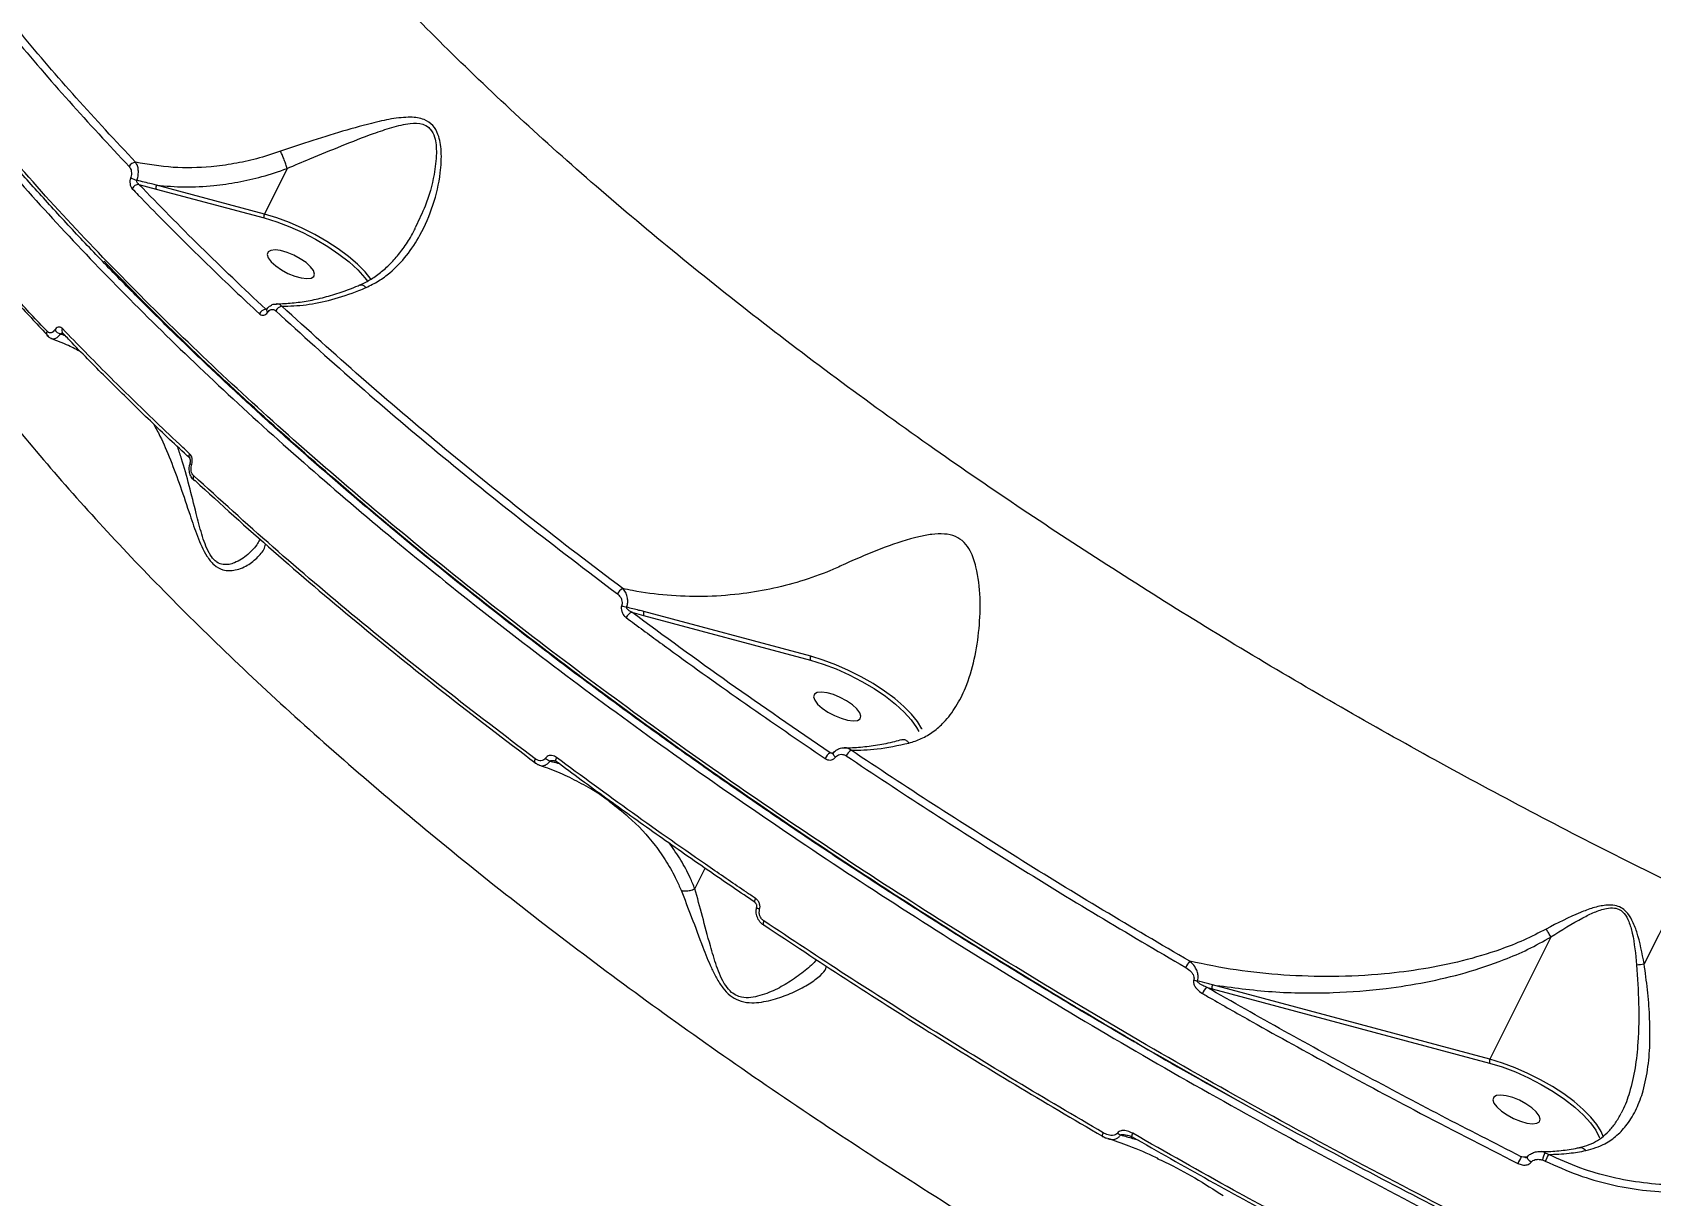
# Model space of a CAD drawing. Header units: millimetres. Extents: x -4335 to 4318, y -3792 to 3101.
# Drawn here: x 800.9 to 1080.8, y 631.6 to 832.7 of the extents above; entities that cross this region are included whole.
import ezdxf

# ---------------------------------------------------------------- set-up
doc = ezdxf.new("R2010")
doc.units = ezdxf.units.MM
doc.layers.add('DIKOM_ОБЪЕКТ', color=7, linetype='Continuous')
doc.layers.add('DIKOM_РАЗМЕР_ОБЪЕКТА', color=7, linetype='Continuous')
doc.styles.add('style1', font='arial.ttf', dxfattribs={"width": 0.8})
doc.dimstyles.new('1-50', dxfattribs={"dimtxt": 300, "dimasz": 200, "dimexe": 100, "dimexo": 0, "dimgap": 100, "dimtad": 1, "dimtxsty": 'style1', "dimcen": 200, "dimclrd": 7, "dimclre": 7, "dimclrt": 7, "dimadec": 1, "dimazin": 2, "dimtfac": 1, "dimtmove": 0, "dimatfit": 2, "dimfxl": 0, "dimlwd": 25, "dimlwe": 18, "dimarcsym": 0})

# ---------------------------------------------------------------- blocks, each defined once
blk = doc.blocks.new('*D3')
at = {"layer": 'Defpoints', "color": 0, "transparency": 16777216}
for p in [(-2375.87, 1532.76), (1667.44, 1532.76), (-1786.5, -1525.94)]:
    blk.add_point(p, dxfattribs=at)
at = {"layer": 'DIKOM_РАЗМЕР_ОБЪЕКТА', "color": 7, "lineweight": 18, "transparency": 16777216}
for p, q in [((1667.44, 1532.76), (-2475.87, 1532.76)), ((-1786.5, -1525.94), (-2475.87, -1525.94))]:
    blk.add_line(p, q, dxfattribs=at)
at = {"layer": 'DIKOM_РАЗМЕР_ОБЪЕКТА', "color": 7, "lineweight": 25, "transparency": 16777216}
blk.add_line((-2375.87, -1325.94), (-2375.87, 1332.76), dxfattribs=at)
at = {"layer": 'DIKOM_РАЗМЕР_ОБЪЕКТА', "color": 7, "transparency": 16777216}
for points in [[(-2409.21, 1332.76), (-2342.54, 1332.76), (-2375.87, 1532.76)], [(-2409.21, -1325.94), (-2342.54, -1325.94), (-2375.87, -1525.94)]]:
    blk.add_solid(points, dxfattribs=at)
at = {"layer": 'DIKOM_РАЗМЕР_ОБЪЕКТА', "color": 7, "transparency": 16777216, "insert": (-2629.15, -119.32), "char_height": 300, "attachment_point": 5, "rotation": 90, "style": 'style1'}
blk.add_mtext('3050', dxfattribs=at)

msp = doc.modelspace()

# ---------------------------------------------------------------- linework, layer by layer
at = {"layer": 'DIKOM_ОБЪЕКТ', "color": 7, "linetype": 'Continuous', "lineweight": 15}
for p, q in [((844.931, 809.155), (841.004, 801.279)), ((819.306, 806.42), (822.297, 805.608)), ((841.004, 801.279), (822.357, 806.276)), ((822.297, 805.608), (840.944, 800.611)), ((867.191, 799.18), (867.059, 798.897)), ((841.424, 784.825), (841.245, 784.838)), ((841.418, 784.812), (841.409, 784.798)), ((806.12, 780.705), (806.118, 780.707)), ((904.534, 732.462), (906.6, 731.904)), ((906.6, 731.904), (935.438, 724.176)), ((935.498, 724.844), (906.66, 732.572)), ((939.41, 708.118), (938.869, 708.157)), ((915.453, 684.646), (917.231, 688.211)), ((1063.51, 676.312), (1052.977, 655.191)), ((1003.969, 667.64), (1004.926, 667.383)), ((1004.926, 667.383), (1052.917, 654.523)), ((1052.977, 655.191), (1004.986, 668.051)), ((992.381, 641.059), (991.681, 641.37)), ((991.681, 641.37), (991.962, 641.295)), ((1059.382, 638.272), (1058.379, 638.346)), ((1059.436, 638.281), (1059.453, 638.312)), ((1063.092, 638.724), (1062.472, 639.036)), ((1062.051, 637.777), (1062.53, 637.59))]:
    msp.add_line(p, q, dxfattribs=at)
at = {"layer": 'DIKOM_ОБЪЕКТ', "color": 7, "linetype": 'Continuous', "lineweight": 15, "flags": 128}
for points in [[(840.944, 800.611), (843.137, 799.935), (845.389, 799.083), (847.646, 798.073), (849.854, 796.932), (851.958, 795.686), (853.909, 794.366), (855.659, 793.003), (857.166, 791.631), (858.394, 790.282), (858.837, 789.705)], [(859.494, 789.982), (859.491, 789.987), (858.439, 791.281), (857.114, 792.613), (855.543, 793.954), (853.76, 795.275), (851.805, 796.547), (849.72, 797.743), (847.55, 798.836), (845.342, 799.803), (843.144, 800.624), (841.004, 801.279)], [(842.108, 795.009), (841.645, 794.734), (841.502, 794.286), (841.691, 793.702), (842.196, 793.029), (842.976, 792.322), (843.968, 791.638), (845.092, 791.033), (846.257, 790.555), (847.368, 790.243), (848.335, 790.123), (849.08, 790.204), (849.543, 790.479), (849.686, 790.927), (849.497, 791.511), (848.992, 792.184), (848.212, 792.891), (847.22, 793.575), (846.096, 794.18), (844.931, 794.658), (843.82, 794.97), (842.853, 795.09), (842.108, 795.009)], [(803.452, 780.251), (803.488, 780.218), (803.574, 780.16)], [(828.432, 757.958), (828.317, 758.043), (828.234, 758.123), (828.187, 758.196), (828.178, 758.258), (828.18, 758.267)], [(935.438, 724.176), (937.631, 723.5), (939.883, 722.647), (942.14, 721.638), (944.348, 720.497), (946.452, 719.251), (948.403, 717.931), (950.153, 716.569), (951.66, 715.196), (952.887, 713.848), (953.806, 712.555), (954.197, 711.824)], [(954.744, 712.314), (954.74, 712.323), (953.985, 713.551), (952.934, 714.846), (951.608, 716.178), (950.037, 717.519), (948.255, 718.84), (946.3, 720.112), (944.215, 721.308), (942.045, 722.401), (939.837, 723.368), (937.639, 724.188), (935.498, 724.844)], [(936.602, 718.574), (936.14, 718.298), (935.997, 717.85), (936.185, 717.266), (936.69, 716.594), (937.471, 715.887), (938.463, 715.203), (939.587, 714.598), (940.751, 714.12), (941.862, 713.808), (942.83, 713.688), (943.575, 713.769), (944.038, 714.044), (944.18, 714.492), (943.992, 715.076), (943.487, 715.748), (942.707, 716.455), (941.714, 717.139), (940.59, 717.745), (939.426, 718.223), (938.315, 718.534), (937.348, 718.655), (936.602, 718.574)], [(939.789, 707.394), (939.63, 707.555), (939.508, 707.716), (939.428, 707.868), (939.397, 708), (939.416, 708.106), (939.43, 708.131)], [(887.848, 707.122), (887.78, 706.969), (887.734, 706.824), (887.711, 706.692), (887.712, 706.579), (887.737, 706.488), (887.785, 706.423), (887.792, 706.417)], [(887.792, 706.417), (887.854, 706.385), (887.871, 706.381)], [(891.52, 707.353), (891.45, 707.192), (891.403, 707.041), (891.381, 706.906), (891.385, 706.792), (891.415, 706.703), (891.47, 706.642), (891.476, 706.638)], [(925.938, 682.991), (925.866, 682.832), (925.814, 682.684), (925.784, 682.554), (925.778, 682.446), (925.796, 682.366), (925.836, 682.315), (925.838, 682.315)], [(1086.171, 684.716), (1085.393, 683.155), (1084.6, 681.567), (1083.795, 679.955), (1082.979, 678.323), (1082.153, 676.675), (1081.32, 675.014), (1080.481, 673.343), (1079.639, 671.667)], [(926.662, 681.07), (926.473, 681.17), (926.321, 681.273), (926.217, 681.373), (926.165, 681.465), (926.164, 681.529)], [(927.413, 679.088), (927.344, 678.935), (927.292, 678.794), (927.261, 678.668), (927.251, 678.562), (927.262, 678.48), (927.294, 678.425), (927.306, 678.415)], [(927.306, 678.415), (927.346, 678.398), (927.416, 678.401)], [(1072.6, 641.745), (1072.219, 642.67), (1071.464, 643.898), (1070.412, 645.193), (1069.087, 646.525), (1067.516, 647.866), (1065.733, 649.187), (1063.779, 650.459), (1061.693, 651.655), (1059.523, 652.748), (1057.315, 653.715), (1055.117, 654.535), (1052.977, 655.191)], [(1052.917, 654.523), (1055.11, 653.847), (1057.362, 652.994), (1059.619, 651.985), (1061.826, 650.844), (1063.931, 649.598), (1065.882, 648.278), (1067.632, 646.916), (1069.139, 645.543), (1070.366, 644.195), (1071.284, 642.902), (1071.871, 641.697), (1071.912, 641.581)], [(1054.081, 648.921), (1053.618, 648.645), (1053.476, 648.197), (1053.664, 647.613), (1054.169, 646.941), (1054.949, 646.234), (1055.942, 645.55), (1057.065, 644.945), (1058.23, 644.467), (1059.341, 644.155), (1060.308, 644.035), (1061.054, 644.115), (1061.516, 644.391), (1061.659, 644.839), (1061.47, 645.423), (1060.966, 646.095), (1060.185, 646.802), (1059.193, 647.486), (1058.069, 648.092), (1056.905, 648.57), (1055.794, 648.881), (1054.826, 649.002), (1054.081, 648.921)], [(986.102, 642.476), (986.03, 642.326), (985.971, 642.189), (985.928, 642.07), (985.901, 641.974), (985.892, 641.903), (985.901, 641.861), (985.909, 641.853)], [(985.909, 641.853), (985.928, 641.848), (985.946, 641.852)], [(991.195, 642.381), (991.119, 642.223), (991.058, 642.08), (991.014, 641.958), (990.988, 641.862), (990.982, 641.796), (990.996, 641.762), (990.999, 641.759)], [(990.999, 641.759), (991.029, 641.761), (991.08, 641.794)], [(1060.08, 637.382), (1059.859, 637.559), (1059.669, 637.748), (1059.527, 637.935), (1059.443, 638.103), (1059.425, 638.24), (1059.436, 638.281)]]:
    msp.add_lwpolyline(points, dxfattribs=at)
at = {"layer": 'DIKOM_ОБЪЕКТ', "color": 7, "linetype": 'Continuous', "lineweight": 15}
for centre, radius, start, end in [((818.814, 808.924), 1.314, 93.05076, 154.47189), ((819.696, 810.297), 3.25, 236.10218, 257.06261), ((819.324, 805.125), 1.295, 90.76386, 154.98465), ((823.061, 805.876), 0.809, 150.39143, 199.35531), ((841.707, 800.879), 0.809, 150.38713, 199.35545), ((841.392, 783.473), 1.373, 96.12799, 155.68964), ((841.904, 784.669), 0.511, 165.34069, 228.05288), ((844.279, 783.947), 1.416, 99.25473, 155.18815), ((803.995, 780.651), 0.674, 147.07266, 216.40725), ((806.312, 782.442), 1.97, 217.24952, 252.53051), ((806.639, 781.117), 0.662, 146.44248, 218.70144), ((828.601, 759.481), 0.64, 144.6744, 217.8029), ((829.321, 755.686), 0.648, 145.09151, 216.19939), ((829.053, 755.581), 0.377, 227.4787, 265.24973), ((903.709, 734.903), 1.798, 113.58658, 155.93189), ((904.268, 736.378), 3.111, 241.90384, 259.09631), ((905.178, 730.844), 1.742, 111.69628, 156.63867), ((907.363, 732.172), 0.809, 150.38713, 199.35545), ((936.201, 724.444), 0.809, 150.38465, 199.36254), ((939.949, 706.321), 2.131, 120.46053, 156.51072), ((943.739, 706.684), 2.297, 123.33841, 155.80914), ((891.207, 708.841), 2.245, 225.67614, 249.53362), ((1004.256, 669.231), 4.308, 137.97608, 154.93601), ((1064.215, 785.672), 115.044, 277.04346, 277.70482), ((1002.808, 671.46), 2.779, 247.45541, 261.07179), ((1007.116, 664.773), 4.257, 137.66615, 155.28635), ((1005.689, 667.651), 0.809, 150.38676, 199.36089), ((1053.68, 654.791), 0.809, 150.38778, 199.34973), ((990.023, 644.334), 2.412, 232.21652, 247.66791), ((1107.916, 612.338), 55.949, 152.30016, 153.63392), ((1061.837, 638.024), 1.195, 57.87778, 89.40993), ((1069.458, 636.001), 7.616, 156.51702, 166.51053), ((1206.784, 566.757), 160.707, 153.39638, 153.84761)]:
    msp.add_arc(centre, radius, start, end, dxfattribs=at)
for points, knots in [([(1086.171, 684.716), (1080.551, 687.51), (1069.302, 693.102), (1052.671, 701.854), (1036.267, 710.845), (1019.932, 720.201), (1003.711, 729.913), (987.654, 739.965), (972.025, 750.199), (956.362, 760.931), (940.761, 772.164), (925.321, 783.885), (910.57, 795.703), (896.577, 807.563), (883.41, 819.407), (871.13, 831.185), (859.774, 842.875), (849.338, 854.459), (839.834, 865.915), (831.305, 877.187), (823.794, 888.223), (817.338, 898.977), (811.966, 909.425), (807.663, 919.556), (804.43, 929.349), (802.278, 938.759), (801.222, 947.74), (801.268, 956.423), (802.544, 964.729), (804.736, 972.102), (807.052, 976.373), (808.063, 978.235)], [0, 0, 0, 0, 0.0311324, 0.0623021, 0.0934717, 0.1246042, 0.1570132, 0.1894644, 0.2219155, 0.2543245, 0.2899903, 0.3257693, 0.3616057, 0.3974419, 0.4332203, 0.4688858, 0.5044331, 0.5400931, 0.5758105, 0.6115275, 0.6471871, 0.6827342, 0.7181967, 0.7537713, 0.789403, 0.8250346, 0.8606091, 0.8960713, 0.9335236, 0.971009, 1, 1, 1, 1]), ([(991.467, 658.164), (989.646, 659.222), (984.525, 662.199), (976.209, 667.181), (966.53, 673.09), (956.995, 679.056), (947.623, 685.057), (938.42, 691.091), (929.381, 697.162), (920.504, 703.27), (911.783, 709.418), (903.219, 715.608), (894.807, 721.84), (886.546, 728.117), (878.433, 734.442), (870.471, 740.812), (862.678, 747.212), (855.09, 753.615), (847.733, 759.999), (840.615, 766.356), (833.731, 772.69), (827.08, 779.002), (820.657, 785.295), (814.462, 791.572), (808.492, 797.833), (802.746, 804.08), (797.222, 810.315), (791.92, 816.541), (786.85, 822.744), (782.032, 828.901), (777.487, 834.988), (773.222, 840.995), (769.235, 846.921), (765.525, 852.771), (762.09, 858.545), (758.928, 864.247), (756.039, 869.877), (753.422, 875.437), (751.077, 880.929), (749.005, 886.354), (747.208, 891.705), (745.691, 896.965), (744.464, 902.112), (743.529, 907.134), (742.889, 912.026), (742.534, 916.795), (742.493, 921.428), (742.615, 924.854), (742.845, 926.695), (742.892, 927.075)], [0, 0, 0, 0, 0.0121326, 0.0341257, 0.0561679, 0.0781317, 0.0999868, 0.1217583, 0.1434712, 0.1651504, 0.1868206, 0.2085041, 0.2302199, 0.2519929, 0.2738478, 0.2958092, 0.3178598, 0.3398758, 0.3617689, 0.3835717, 0.4053089, 0.4270056, 0.4486864, 0.4703763, 0.4920916, 0.5138574, 0.5356982, 0.5576389, 0.5796914, 0.6017419, 0.6236866, 0.6455344, 0.6673099, 0.6890379, 0.7107431, 0.7324496, 0.7541762, 0.7759447, 0.7977788, 0.8197023, 0.841738, 0.8637951, 0.8857749, 0.9076394, 0.9294101, 0.9511086, 0.9727566, 0.994376, 1, 1, 1, 1]), ([(1113.117, 597.45), (1108.956, 599.267), (1097.746, 604.161), (1079.535, 612.54), (1058.582, 622.669), (1037.63, 633.329), (1016.754, 644.495), (996.03, 656.143), (975.913, 668.016), (956.459, 680.068), (937.707, 692.25), (919.351, 704.76), (901.474, 717.569), (884.15, 730.637), (867.762, 743.678), (852.343, 756.647), (837.906, 769.503), (824.215, 782.455), (811.351, 795.461), (799.382, 808.477), (788.569, 821.215), (778.923, 833.64), (770.429, 845.72), (762.946, 857.653), (756.548, 869.391), (751.281, 880.886), (747.266, 891.885), (744.47, 902.368), (742.916, 912.294), (742.41, 920.644), (742.934, 925.454), (743.136, 927.303)], [0, 0, 0, 0, 0.0206607, 0.0556615, 0.0906894, 0.1256901, 0.1617076, 0.1977544, 0.2337718, 0.2687727, 0.3038004, 0.3388012, 0.3748187, 0.4108654, 0.4468828, 0.4818836, 0.5169114, 0.5519122, 0.5879296, 0.6239764, 0.6599938, 0.6949946, 0.7300223, 0.7650231, 0.8010405, 0.8370873, 0.8731048, 0.9081055, 0.9431332, 0.978134, 1, 1, 1, 1]), ([(742.386, 926.169), (742.172, 924.271), (741.619, 919.366), (742.079, 910.882), (743.614, 900.829), (746.398, 890.32), (750.39, 879.391), (755.575, 868.06), (761.922, 856.37), (769.401, 844.374), (777.978, 832.128), (787.519, 819.82), (797.979, 807.479), (809.279, 795.132), (821.512, 782.661), (834.621, 770.12), (848.552, 757.565), (863.458, 744.87), (879.37, 732.056), (896.279, 719.148), (913.927, 706.344), (932.232, 693.703), (951.109, 681.286), (970.503, 669.131), (990.394, 657.267), (1010.737, 645.705), (1031.466, 634.481), (1052.484, 623.643), (1073.693, 613.252), (1093.65, 603.948), (1106.535, 598.303), (1112.286, 595.784)], [0, 0, 0, 0, 0.0224392, 0.0579564, 0.0934168, 0.1287658, 0.1641148, 0.1995752, 0.2350924, 0.2706095, 0.30607, 0.341419, 0.3754651, 0.4096109, 0.4438072, 0.4780035, 0.5121493, 0.5461954, 0.5815445, 0.617005, 0.6525223, 0.6880394, 0.7235, 0.758849, 0.7941982, 0.8296586, 0.8651759, 0.9006932, 0.9361536, 0.9715027, 1, 1, 1, 1]), ([(818.744, 810.237), (815.266, 813.961), (808.311, 821.41), (798.822, 832.486), (790.069, 843.459), (783.384, 852.553), (779.746, 857.941), (778.51, 859.771)], [0, 0, 0, 0, 0.2203103, 0.4406217, 0.6630839, 0.8855462, 1, 1, 1, 1]), ([(777.3, 859.139), (778.539, 857.305), (782.162, 851.94), (788.807, 842.896), (797.54, 831.934), (807.071, 820.799), (814.109, 813.26), (817.628, 809.49)], [0, 0, 0, 0, 0.1144544, 0.3347651, 0.5550751, 0.777538, 1, 1, 1, 1]), ([(755.468, 846.135), (755.874, 843.655), (756.785, 838.092), (759.488, 828.966), (763.324, 818.894), (768.254, 808.479), (774.253, 797.747), (781.299, 786.718), (789.357, 775.432), (798.387, 763.941), (808.35, 752.298), (819.227, 740.53), (831.019, 728.655), (843.69, 716.694), (857.187, 704.689), (871.444, 692.696), (886.395, 680.771), (902.013, 668.939), (918.286, 657.224), (935.175, 645.641), (952.609, 634.232), (970.505, 623.052), (988.78, 612.147), (1006.006, 602.348), (1022.046, 593.58), (1031.928, 588.425), (1036.869, 585.847)], [0, 0, 0, 0, 0.0344335, 0.0772389, 0.1199759, 0.1625789, 0.2052118, 0.2479784, 0.2908135, 0.3336488, 0.3764159, 0.4190491, 0.461751, 0.5045867, 0.5474907, 0.5903952, 0.6332317, 0.675934, 0.7187414, 0.7616825, 0.8046921, 0.8477021, 0.8906441, 0.933452, 0.966726, 1, 1, 1, 1]), ([(803.429, 781.017), (801.602, 782.959), (796.256, 788.64), (787.968, 797.986), (778.838, 809.023), (770.448, 819.955), (765.556, 827.107), (763.11, 830.683)], [0, 0, 0, 0, 0.1144545, 0.3347647, 0.5550756, 0.7775378, 1, 1, 1, 1]), ([(858.615, 788.599), (859.343, 788.956), (860.798, 789.672), (863.207, 791.459), (865.701, 794.057), (868.257, 797.977), (870.328, 802.787), (871.474, 807.762), (871.723, 811.955), (871.275, 814.819), (870.198, 816.73), (868.545, 817.827), (866.071, 818.134), (862.994, 817.793), (858.861, 816.834), (853.847, 815.436), (848.519, 813.752), (845.182, 812.605), (843.807, 812.133)], [0, 0, 0, 0, 0.0404304, 0.0808831, 0.1509571, 0.2211467, 0.3139213, 0.4066913, 0.4680978, 0.518439, 0.5509392, 0.5857393, 0.6308311, 0.6892175, 0.7478301, 0.841261, 0.9345792, 1, 1, 1, 1]), ([(844.933, 809.163), (844.934, 809.164), (846.231, 809.74), (849.409, 811.055), (854.446, 813.136), (859.165, 814.987), (863.087, 816.32), (865.945, 817.021), (868.138, 817.011), (869.239, 816.439), (869.966, 815.711), (870.461, 814.714), (870.725, 813.244), (870.8, 811.086), (870.328, 807.485), (869.176, 803.159), (867.764, 800.329), (867.191, 799.18)], [0, 0, 0, 0, 0.0000803, 0.089642, 0.2161113, 0.3460925, 0.423784, 0.5028449, 0.5600372, 0.5928046, 0.602489, 0.6422318, 0.674131, 0.7069451, 0.7888886, 0.9143193, 1, 1, 1, 1]), ([(843.807, 812.133), (842.43, 811.68), (839.768, 810.805), (835.735, 809.946), (830.894, 809.308), (825.108, 809.162), (820.884, 809.875), (818.744, 810.237)], [0, 0, 0, 0, 0.1647933, 0.3184394, 0.4735206, 0.7333096, 1, 1, 1, 1]), ([(844.933, 809.163), (844.864, 809.401), (844.726, 809.876), (844.439, 810.687), (844.138, 811.436), (843.926, 811.9), (843.824, 812.101), (843.807, 812.133)], [0, 0, 0, 0, 0.2440085, 0.4880026, 0.7320117, 0.9570971, 1, 1, 1, 1]), ([(817.628, 809.49), (817.713, 809.379), (817.885, 809.155), (818.017, 808.672), (818.03, 808.154), (817.954, 807.792), (817.891, 807.621), (817.883, 807.599)], [0, 0, 0, 0, 0.2478533, 0.4958719, 0.7364415, 0.9670149, 1, 1, 1, 1]), ([(818.968, 807.129), (818.981, 807.165), (819.084, 807.452), (819.218, 808.05), (819.237, 808.902), (819.086, 809.694), (818.857, 810.056), (818.744, 810.237)], [0, 0, 0, 0, 0.0333399, 0.2664449, 0.5082653, 0.7552694, 1, 1, 1, 1]), ([(822.357, 806.276), (823.973, 806.141), (827.227, 805.871), (831.958, 806.12), (836.425, 806.756), (840.67, 807.705), (843.483, 808.662), (844.931, 809.155)], [0, 0, 0, 0, 0.219897, 0.4427752, 0.6236709, 0.8062566, 1, 1, 1, 1]), ([(844.931, 809.155), (844.932, 809.156), (844.933, 809.159), (844.933, 809.162), (844.933, 809.163), (844.933, 809.163)], [0, 0, 0, 0, 0.5020324, 0.9121087, 1, 1, 1, 1]), ([(817.883, 807.599), (817.876, 807.579), (817.812, 807.406), (817.734, 807.037), (817.75, 806.508), (817.886, 806.015), (818.062, 805.786), (818.15, 805.672)], [0, 0, 0, 0, 0.0299157, 0.2617931, 0.5039438, 0.752019, 1, 1, 1, 1]), ([(819.306, 806.42), (819.247, 806.465), (819.132, 806.555), (819.009, 806.736), (818.949, 806.916), (818.948, 807.042), (818.961, 807.105), (818.966, 807.122), (818.968, 807.129)], [0, 0, 0, 0, 0.2725928, 0.5326039, 0.7667674, 0.9319446, 0.9740849, 1, 1, 1, 1]), ([(822.357, 806.276), (822.067, 806.346), (820.936, 806.622), (819.807, 806.913), (818.968, 807.129)], [0, 0, 0, 0, 0.256373, 1, 1, 1, 1]), ([(841.245, 784.838), (837.428, 788.444), (829.784, 795.664), (822.801, 802.832), (819.306, 806.42)], [0, 0, 0, 0, 0.4994496, 1, 1, 1, 1]), ([(818.15, 805.672), (818.5, 805.308), (820.251, 803.487), (824.656, 798.983), (831.548, 792.139), (837.275, 786.74), (840.141, 784.038)], [0, 0, 0, 0, 0.0507676, 0.2538488, 0.6266961, 1, 1, 1, 1]), ([(857.54, 789.068), (857.724, 789.14), (858.575, 789.474), (859.985, 790.345), (861.776, 791.692), (863.47, 793.357), (865.044, 795.323), (866.281, 797.179), (866.9, 798.432), (867.12, 798.876)], [0, 0, 0, 0, 0.0423829, 0.1957156, 0.3583893, 0.5295249, 0.7087054, 0.8967005, 1, 1, 1, 1]), ([(788.332, 797.128), (791.586, 793.4), (796.516, 787.755), (801.894, 782.049), (803.721, 780.111)], [0, 0, 0, 0, 0.6602875, 1, 1, 1, 1]), ([(1010.667, 647.329), (1004.143, 651), (990.847, 658.481), (971.289, 670.183), (951.934, 682.302), (933.104, 694.692), (914.843, 707.302), (897.236, 720.076), (880.367, 732.953), (864.495, 745.736), (849.618, 758.402), (835.743, 770.925), (823.55, 782.524), (816.41, 789.894), (813.283, 793.123)], [0, 0, 0, 0, 0.0828446, 0.1688312, 0.2548175, 0.3410751, 0.4274706, 0.5138662, 0.6001235, 0.6861099, 0.7689272, 0.8519864, 0.9351686, 1, 1, 1, 1]), ([(843.117, 785.812), (843.143, 785.81), (843.999, 785.764), (845.815, 785.902), (848.546, 786.251), (851.381, 786.874), (854.273, 787.763), (856.341, 788.503), (857.438, 789.013), (857.556, 789.068)], [0, 0, 0, 0, 0.0061959, 0.2006938, 0.3952499, 0.5896493, 0.7835794, 0.9767132, 1, 1, 1, 1]), ([(844.051, 785.344), (845.426, 785.39), (848.201, 785.484), (852.689, 786.429), (856.201, 787.582), (858.194, 788.422), (858.615, 788.599)], [0, 0, 0, 0, 0.2991627, 0.6039882, 0.9163482, 1, 1, 1, 1]), ([(857.575, 789.021), (857.658, 789.051), (857.855, 789.122), (858.206, 788.953), (858.475, 788.738), (858.589, 788.625), (858.615, 788.599)], [0, 0, 0, 0, 0.2972794, 0.7038453, 0.9323343, 1, 1, 1, 1]), ([(840.141, 784.038), (840.164, 784.018), (840.289, 783.908), (840.549, 783.782), (840.921, 783.782), (841.282, 783.944), (841.469, 784.174), (841.562, 784.288)], [0, 0, 0, 0, 0.0545757, 0.2913814, 0.5278163, 0.7639613, 1, 1, 1, 1]), ([(841.382, 784.767), (841.344, 784.78), (841.295, 784.797), (841.254, 784.831), (841.245, 784.838)], [0, 0, 0, 0, 0.7963669, 1, 1, 1, 1]), ([(841.357, 784.742), (841.356, 784.742), (841.341, 784.74), (841.378, 784.754), (841.424, 784.817), (841.454, 784.876), (841.463, 784.894)], [0, 0, 0, 0, 0.0217998, 0.4693201, 0.8427946, 1, 1, 1, 1]), ([(841.426, 784.806), (841.449, 784.845), (841.603, 785.113), (842.03, 785.469), (842.605, 785.753), (842.97, 785.732), (843.093, 785.725)], [0, 0, 0, 0, 0.0654225, 0.4481596, 0.8147165, 1, 1, 1, 1]), ([(841.562, 784.288), (841.656, 784.404), (841.844, 784.634), (842.208, 784.798), (842.582, 784.798), (842.845, 784.671), (842.971, 784.561), (842.994, 784.541)], [0, 0, 0, 0, 0.2363967, 0.4729488, 0.7098935, 0.9468347, 1, 1, 1, 1]), ([(842.994, 784.541), (847.464, 780.475), (856.406, 772.343), (870.858, 760.098), (885.993, 747.839), (896.709, 739.704), (902.067, 735.636)], [0, 0, 0, 0, 0.2485964, 0.4971929, 0.7485972, 1, 1, 1, 1]), ([(844.051, 785.344), (844.014, 785.377), (843.811, 785.559), (843.493, 785.748), (843.204, 785.729), (843.115, 785.724)], [0, 0, 0, 0, 0.1340956, 0.7313362, 1, 1, 1, 1]), ([(902.989, 736.551), (897.703, 740.564), (887.129, 748.59), (872.072, 760.774), (857.586, 773.037), (848.563, 781.242), (844.051, 785.344)], [0, 0, 0, 0, 0.248597, 0.497194, 0.7485976, 1, 1, 1, 1]), ([(804.743, 781.249), (804.658, 781.138), (804.486, 780.915), (804.162, 780.755), (803.83, 780.748), (803.583, 780.868), (803.461, 780.987), (803.429, 781.017)], [0, 0, 0, 0, 0.2256372, 0.4513482, 0.6801865, 0.9176133, 1, 1, 1, 1]), ([(806.087, 781.483), (806.055, 781.514), (805.928, 781.636), (805.674, 781.758), (805.333, 781.75), (805.004, 781.587), (804.83, 781.362), (804.743, 781.249)], [0, 0, 0, 0, 0.0826031, 0.3217174, 0.5513031, 0.7756013, 1, 1, 1, 1]), ([(828.079, 759.851), (827.685, 760.219), (825.717, 762.056), (820.936, 766.589), (813.903, 773.443), (808.693, 778.802), (806.087, 781.483)], [0, 0, 0, 0, 0.0507687, 0.2538486, 0.6266952, 1, 1, 1, 1]), ([(804.205, 779.797), (804.068, 779.838), (803.78, 779.925), (803.577, 780.15), (803.47, 780.268)], [0, 0, 0, 0, 0.4768346, 1, 1, 1, 1]), ([(809.293, 777.447), (808.587, 777.826), (806.96, 778.698), (805.174, 779.354), (804.163, 779.725)], [0, 0, 0, 0, 0.4337969, 1, 1, 1, 1]), ([(804.193, 779.795), (804.229, 779.774), (804.407, 779.67), (804.791, 779.741), (805.292, 780.004), (805.577, 780.376), (805.72, 780.563)], [0, 0, 0, 0, 0.0762248, 0.3847951, 0.6917266, 1, 1, 1, 1]), ([(805.72, 780.563), (805.75, 780.595), (805.785, 780.632), (805.874, 780.682), (805.99, 780.709), (806.114, 780.707), (806.177, 780.681), (806.183, 780.679)], [0, 0, 0, 0, 0.2555817, 0.2946717, 0.6110092, 0.9614135, 1, 1, 1, 1]), ([(805.72, 780.563), (805.792, 780.542), (806.048, 780.47), (806.302, 780.395), (806.484, 780.342)], [0, 0, 0, 0, 0.2823683, 1, 1, 1, 1]), ([(828.1, 759.093), (827.789, 759.38), (825.17, 761.791), (820.443, 766.324), (813.964, 772.681), (809.2, 777.48), (806.667, 780.148), (806.132, 780.712)], [0, 0, 0, 0, 0.0396013, 0.3331395, 0.6273112, 0.9212461, 1, 1, 1, 1]), ([(821.827, 765.032), (822.207, 764.336), (823.247, 762.435), (824.812, 758.75), (826.524, 754.155), (828, 749.672), (829.187, 746.177), (830.16, 743.801), (831.07, 742.037), (832.322, 740.476), (833.705, 739.759), (834.939, 739.617), (836.537, 739.806), (838.439, 740.667), (840.144, 742.204), (841.113, 743.432), (841.185, 744.18), (841.193, 744.259)], [0, 0, 0, 0, 0.0545762, 0.149277, 0.2499469, 0.3526474, 0.4281303, 0.4664748, 0.5059011, 0.5506378, 0.6024547, 0.6398946, 0.6782191, 0.7797308, 0.8840955, 0.9877239, 1, 1, 1, 1]), ([(840.243, 745.114), (840.119, 744.855), (839.655, 743.884), (838.201, 742.363), (836.434, 741.174), (834.908, 740.692), (833.887, 740.644), (833.049, 740.931), (832.283, 741.511), (831.824, 742.072), (831.24, 743.062), (830.717, 744.25), (829.977, 746.548), (829.11, 749.962), (828.018, 754.353), (826.978, 758.252), (826.228, 760.388), (825.986, 761.077)], [0, 0, 0, 0, 0.0466154, 0.1748471, 0.3027349, 0.347783, 0.3926617, 0.4374938, 0.4512078, 0.4915675, 0.501159, 0.5465199, 0.5921915, 0.6844785, 0.8118681, 0.9393151, 1, 1, 1, 1]), ([(828.432, 757.958), (828.444, 757.993), (828.507, 758.182), (828.565, 758.559), (828.52, 759.065), (828.359, 759.53), (828.172, 759.744), (828.079, 759.851)], [0, 0, 0, 0, 0.0535404, 0.2897791, 0.5263562, 0.7631267, 1, 1, 1, 1]), ([(828.179, 758.274), (828.186, 758.291), (828.212, 758.357), (828.237, 758.509), (828.238, 758.702), (828.207, 758.874), (828.156, 759.006), (828.105, 759.079), (828.098, 759.085), (828.095, 759.088)], [0, 0, 0, 0, 0.0601981, 0.2300555, 0.3939825, 0.563213, 0.7142039, 0.8801957, 1, 1, 1, 1]), ([(828.808, 755.312), (828.772, 755.34), (828.538, 755.52), (828.237, 756.033), (828, 756.83), (827.979, 757.629), (828.146, 758.08), (828.212, 758.256)], [0, 0, 0, 0, 0.0442624, 0.291824, 0.5522107, 0.8248795, 1, 1, 1, 1]), ([(828.789, 756.057), (828.695, 756.164), (828.507, 756.379), (828.345, 756.845), (828.298, 757.353), (828.357, 757.733), (828.42, 757.923), (828.432, 757.958)], [0, 0, 0, 0, 0.2363611, 0.4725704, 0.7091412, 0.9458349, 1, 1, 1, 1]), ([(887.848, 707.122), (882.551, 711.147), (871.956, 719.197), (856.869, 731.417), (842.352, 743.715), (833.31, 751.943), (828.789, 756.057)], [0, 0, 0, 0, 0.2485967, 0.4971937, 0.7485968, 1, 1, 1, 1]), ([(829.022, 755.205), (833.481, 751.146), (842.399, 743.028), (856.814, 730.802), (871.91, 718.562), (882.598, 710.438), (887.943, 706.377)], [0, 0, 0, 0, 0.2485965, 0.4971934, 0.7485964, 1, 1, 1, 1]), ([(952.493, 709.853), (953.212, 710.078), (954.718, 710.55), (956.736, 711.776), (958.807, 713.589), (960.704, 716.114), (962.521, 719.748), (963.909, 724.276), (964.699, 729.551), (964.918, 734.955), (964.397, 739.526), (963.342, 742.78), (962.088, 744.616), (960.523, 745.683), (958.557, 746.074), (956.416, 745.967), (952.984, 745.279), (948.347, 743.791), (944.002, 741.962), (941.616, 740.873), (941.127, 740.65)], [0, 0, 0, 0, 0.039972, 0.0838377, 0.1277323, 0.1889331, 0.2502308, 0.3350395, 0.4199811, 0.5024359, 0.5846126, 0.6297426, 0.6580821, 0.6869127, 0.7179997, 0.753286, 0.7887206, 0.8822416, 0.9758693, 1, 1, 1, 1]), ([(941.127, 740.65), (940.387, 740.317), (937.974, 739.228), (933.747, 737.741), (928.461, 736.391), (922.807, 735.474), (916.844, 735.076), (910.659, 735.289), (906.06, 735.9), (903.551, 736.432), (902.989, 736.551)], [0, 0, 0, 0, 0.0601207, 0.1962359, 0.3328166, 0.4690624, 0.630328, 0.7921164, 0.953435, 1, 1, 1, 1]), ([(903.679, 733.323), (903.694, 733.367), (903.779, 733.625), (903.87, 734.162), (903.828, 734.962), (903.579, 735.778), (903.248, 736.292), (903.026, 736.514), (902.989, 736.551)], [0, 0, 0, 0, 0.0395191, 0.232644, 0.4437523, 0.6867504, 0.9479505, 1, 1, 1, 1]), ([(902.067, 735.636), (902.243, 735.476), (902.552, 735.195), (902.813, 734.641), (902.899, 734.148), (902.862, 733.816), (902.811, 733.66), (902.803, 733.634)], [0, 0, 0, 0, 0.3277265, 0.5739022, 0.7796313, 0.9627691, 1, 1, 1, 1]), ([(902.803, 733.634), (902.792, 733.601), (902.739, 733.434), (902.705, 733.079), (902.803, 732.558), (903.082, 731.984), (903.402, 731.694), (903.579, 731.534)], [0, 0, 0, 0, 0.0440794, 0.224549, 0.4337637, 0.6875173, 1, 1, 1, 1]), ([(904.534, 732.462), (904.393, 732.537), (904.147, 732.667), (903.872, 732.9), (903.726, 733.088), (903.68, 733.216), (903.674, 733.283), (903.678, 733.312), (903.679, 733.323)], [0, 0, 0, 0, 0.3693964, 0.6445621, 0.8372133, 0.927018, 0.9711929, 1, 1, 1, 1]), ([(906.66, 732.572), (906.37, 732.643), (905.376, 732.888), (904.383, 733.143), (903.679, 733.323)], [0, 0, 0, 0, 0.2912822, 1, 1, 1, 1]), ([(903.579, 731.534), (904.067, 731.172), (906.51, 729.359), (913.327, 724.362), (924.216, 716.571), (933.399, 710.306), (937.995, 707.17)], [0, 0, 0, 0, 0.0441409, 0.2207136, 0.6100126, 1, 1, 1, 1]), ([(938.869, 708.157), (933.003, 712.164), (921.253, 720.19), (910.113, 728.368), (904.534, 732.462)], [0, 0, 0, 0, 0.4992735, 1, 1, 1, 1]), ([(939.252, 708.064), (939.238, 708.064), (939.138, 708.063), (939.007, 708.102), (938.899, 708.145), (938.869, 708.157)], [0, 0, 0, 0, 0.1117147, 0.7534324, 1, 1, 1, 1]), ([(939.252, 708.063), (939.257, 708.061), (939.319, 708.046), (939.367, 708.071), (939.41, 708.116), (939.431, 708.138)], [0, 0, 0, 0, 0.0420958, 0.52929, 1, 1, 1, 1]), ([(939.438, 708.125), (939.452, 708.15), (939.605, 708.417), (940.084, 708.773), (940.721, 709.051), (941.127, 709.027), (941.261, 709.019)], [0, 0, 0, 0, 0.0407514, 0.4288647, 0.8106419, 1, 1, 1, 1]), ([(941.26, 709.048), (941.28, 709.047), (942.194, 708.999), (944.122, 709.13), (947.036, 709.484), (949.43, 709.946), (950.858, 710.363), (951.259, 710.48)], [0, 0, 0, 0, 0.0065485, 0.3005489, 0.5935421, 0.8859052, 1, 1, 1, 1]), ([(942.477, 708.603), (942.396, 708.66), (942.101, 708.872), (941.677, 709.057), (941.348, 709.029), (941.261, 709.021)], [0, 0, 0, 0, 0.2152437, 0.7919112, 1, 1, 1, 1]), ([(942.477, 708.603), (943.961, 708.631), (947.186, 708.693), (950.633, 709.446), (952.493, 709.853)], [0, 0, 0, 0, 0.4604871, 1, 1, 1, 1]), ([(1001.056, 672.115), (996.034, 675.054), (985.99, 680.932), (971.217, 689.989), (956.658, 699.199), (947.204, 705.468), (942.477, 708.603)], [0, 0, 0, 0, 0.2490999, 0.4982002, 0.7490994, 1, 1, 1, 1]), ([(951.247, 710.42), (951.331, 710.449), (951.559, 710.528), (951.977, 710.352), (952.31, 710.072), (952.469, 709.882), (952.493, 709.853)], [0, 0, 0, 0, 0.2236124, 0.6002318, 0.9392092, 1, 1, 1, 1]), ([(888.562, 706.034), (888.477, 706.054), (888.198, 706.121), (887.968, 706.307), (887.807, 706.436)], [0, 0, 0, 0, 0.303521, 1, 1, 1, 1]), ([(889.638, 707.235), (889.552, 707.134), (889.381, 706.933), (889.02, 706.789), (888.609, 706.772), (888.202, 706.888), (887.956, 707.051), (887.848, 707.122)], [0, 0, 0, 0, 0.188927, 0.377426, 0.5791826, 0.8164466, 1, 1, 1, 1]), ([(900.807, 699.633), (900.431, 699.923), (899.132, 700.923), (896.675, 702.423), (893.451, 704.1), (890.724, 705.294), (889.035, 705.837), (888.546, 705.994)], [0, 0, 0, 0, 0.1060039, 0.3654716, 0.6293068, 0.8926201, 1, 1, 1, 1]), ([(888.559, 706.037), (888.689, 705.991), (888.994, 705.883), (889.495, 705.971), (890.014, 706.233), (890.285, 706.568), (890.422, 706.738)], [0, 0, 0, 0, 0.201709, 0.4715651, 0.7323584, 1, 1, 1, 1]), ([(891.52, 707.353), (891.408, 707.426), (891.146, 707.598), (890.714, 707.717), (890.282, 707.695), (889.905, 707.546), (889.727, 707.339), (889.638, 707.235)], [0, 0, 0, 0, 0.1825159, 0.4237867, 0.627449, 0.8134248, 1, 1, 1, 1]), ([(890.422, 706.738), (890.446, 706.758), (890.487, 706.794), (890.605, 706.837), (890.789, 706.854), (891.012, 706.832), (891.157, 706.788), (891.215, 706.77)], [0, 0, 0, 0, 0.1180421, 0.2047435, 0.4571753, 0.783191, 1, 1, 1, 1]), ([(890.422, 706.738), (890.557, 706.699), (891.075, 706.552), (891.59, 706.402), (891.97, 706.291)], [0, 0, 0, 0, 0.2616527, 1, 1, 1, 1]), ([(891.461, 706.632), (891.412, 706.672), (891.319, 706.749), (891.248, 706.761), (891.214, 706.767)], [0, 0, 0, 0, 0.5220595, 1, 1, 1, 1]), ([(925.855, 682.322), (924.592, 683.17), (920.297, 686.055), (913.128, 691.022), (904.373, 697.211), (897.159, 702.421), (892.927, 705.577), (891.487, 706.65)], [0, 0, 0, 0, 0.1061884, 0.3611955, 0.6156125, 0.8692347, 1, 1, 1, 1]), ([(925.938, 682.991), (925.415, 683.345), (922.798, 685.114), (915.623, 690.022), (904.561, 697.769), (895.87, 704.156), (891.52, 707.353)], [0, 0, 0, 0, 0.0441409, 0.2207126, 0.6100131, 1, 1, 1, 1]), ([(937.995, 707.17), (938.05, 707.136), (938.249, 707.011), (938.621, 706.893), (939.079, 706.905), (939.494, 707.064), (939.691, 707.284), (939.789, 707.394)], [0, 0, 0, 0, 0.0918828, 0.3355548, 0.5630689, 0.7814383, 1, 1, 1, 1]), ([(939.789, 707.394), (939.89, 707.507), (940.092, 707.732), (940.518, 707.895), (940.991, 707.91), (941.379, 707.789), (941.587, 707.66), (941.644, 707.625)], [0, 0, 0, 0, 0.2168998, 0.43345, 0.6619525, 0.9080891, 1, 1, 1, 1]), ([(941.644, 707.625), (946.347, 704.506), (955.754, 698.267), (970.307, 689.058), (985.145, 679.957), (995.284, 674.023), (1000.354, 671.056)], [0, 0, 0, 0, 0.2491001, 0.4981999, 0.7490997, 1, 1, 1, 1]), ([(900.755, 699.71), (901.838, 698.865), (904.743, 696.599), (908.009, 693.056), (910.628, 689.304), (912.088, 686.695), (912.809, 685.013), (913.074, 684.394)], [0, 0, 0, 0, 0.2036436, 0.5462443, 0.7220956, 0.8979185, 1, 1, 1, 1]), ([(915.453, 684.646), (915.191, 685.287), (914.488, 687.002), (913.081, 689.653), (911.754, 691.541), (911.093, 692.481)], [0, 0, 0, 0, 0.2303224, 0.6167625, 1, 1, 1, 1]), ([(913.074, 684.394), (913.109, 684.383), (913.339, 684.307), (913.851, 684.247), (914.653, 684.335), (915.181, 684.537), (915.445, 684.638)], [0, 0, 0, 0, 0.0562516, 0.3685606, 0.6842748, 1, 1, 1, 1]), ([(913.074, 684.394), (913.68, 682.862), (914.907, 679.761), (916.586, 675.157), (918.012, 671.585), (919.176, 669.206), (920.214, 667.537), (921.505, 666.149), (923.11, 665.224), (924.85, 664.91), (927.188, 665.022), (929.862, 665.706), (932.784, 666.856), (935.356, 668.208), (937.146, 669.579), (938.106, 670.609), (938.194, 671.151), (938.215, 671.285)], [0, 0, 0, 0, 0.1084055, 0.2192855, 0.2932783, 0.3308076, 0.3692276, 0.4032319, 0.4375762, 0.4803916, 0.5215162, 0.6081407, 0.6967511, 0.7951124, 0.895466, 0.9742634, 1, 1, 1, 1]), ([(915.445, 684.638), (915.446, 684.638), (915.449, 684.64), (915.451, 684.643), (915.452, 684.645), (915.453, 684.646)], [0, 0, 0, 0, 0.3017255, 0.7100199, 1, 1, 1, 1]), ([(936.484, 672.426), (936.469, 672.404), (936.052, 671.764), (934.589, 670.491), (932.207, 668.76), (929.449, 667.154), (926.953, 666.159), (924.784, 665.759), (923.28, 665.866), (922.277, 666.374), (921.486, 667), (920.684, 667.959), (919.863, 669.549), (918.987, 671.874), (917.957, 675.391), (916.746, 679.938), (915.904, 683.123), (915.446, 684.636), (915.445, 684.638)], [0, 0, 0, 0, 0.0039673, 0.1173803, 0.2308834, 0.3296332, 0.4281007, 0.4726406, 0.5171647, 0.5463215, 0.5516832, 0.5861986, 0.6268481, 0.6677721, 0.7504121, 0.8751474, 0.9998754, 1, 1, 1, 1]), ([(926.662, 681.07), (926.697, 681.235), (926.768, 681.576), (926.645, 682.128), (926.37, 682.638), (926.082, 682.874), (925.938, 682.991)], [0, 0, 0, 0, 0.2338662, 0.4824991, 0.7413424, 1, 1, 1, 1]), ([(926.163, 681.533), (926.169, 681.551), (926.185, 681.598), (926.19, 681.722), (926.16, 681.88), (926.088, 682.049), (925.975, 682.208), (925.882, 682.278), (925.835, 682.313)], [0, 0, 0, 0, 0.0898085, 0.2385482, 0.3983267, 0.5714377, 0.7820775, 1, 1, 1, 1]), ([(927.313, 678.425), (927.269, 678.45), (926.969, 678.624), (926.519, 679.141), (926.123, 679.954), (925.992, 680.802), (926.122, 681.3), (926.181, 681.525)], [0, 0, 0, 0, 0.0438683, 0.2985469, 0.5630364, 0.802237, 1, 1, 1, 1]), ([(927.413, 679.088), (927.265, 679.209), (926.967, 679.452), (926.682, 679.978), (926.554, 680.548), (926.627, 680.9), (926.662, 681.07)], [0, 0, 0, 0, 0.2583433, 0.5167298, 0.7677958, 1, 1, 1, 1]), ([(1079.639, 671.667), (1079.29, 673.542), (1078.806, 676.135), (1077.65, 679.135), (1076.734, 680.581), (1075.676, 681.437), (1074.455, 681.862), (1072.772, 681.853), (1070.762, 681.383), (1067.282, 680.076), (1064.645, 678.709), (1062.7, 677.7)], [0, 0, 0, 0, 0.2311136, 0.3196661, 0.3914028, 0.4366908, 0.4822182, 0.5456628, 0.6397132, 0.7342293, 1, 1, 1, 1]), ([(1063.511, 676.324), (1063.513, 676.325), (1065.313, 677.508), (1067.781, 679.029), (1071.007, 680.634), (1072.842, 681.265), (1074.383, 681.423), (1075.484, 681.083), (1076.391, 680.27), (1077.096, 678.862), (1077.91, 675.897), (1078.149, 673.351), (1078.322, 671.496)], [0, 0, 0, 0, 0.0003178, 0.2742203, 0.3691433, 0.4635446, 0.5235456, 0.5648661, 0.606183, 0.6747269, 0.7630186, 1, 1, 1, 1]), ([(986.102, 642.476), (981.071, 645.426), (971.008, 651.325), (956.208, 660.413), (941.621, 669.654), (932.149, 675.943), (927.413, 679.088)], [0, 0, 0, 0, 0.2490992, 0.4981995, 0.7490995, 1, 1, 1, 1]), ([(927.416, 678.401), (932.107, 675.286), (941.489, 669.054), (956.005, 659.853), (970.804, 650.76), (980.916, 644.83), (985.972, 641.865)], [0, 0, 0, 0, 0.2490998, 0.4981998, 0.7491001, 1, 1, 1, 1]), ([(1062.7, 677.7), (1061.412, 677.035), (1058.835, 675.705), (1053.976, 673.822), (1048.177, 672.086), (1041.459, 670.726), (1033.954, 669.779), (1025.876, 669.38), (1017.307, 669.648), (1009.039, 670.492), (1003.716, 671.574), (1001.056, 672.115)], [0, 0, 0, 0, 0.0661315, 0.1323027, 0.2383354, 0.3447313, 0.4509766, 0.593956, 0.7292233, 0.8647211, 1, 1, 1, 1]), ([(1063.511, 676.324), (1063.386, 676.536), (1063.156, 676.926), (1062.866, 677.419), (1062.723, 677.662), (1062.7, 677.7)], [0, 0, 0, 0, 0.4994702, 0.9205517, 1, 1, 1, 1]), ([(1004.986, 668.051), (1008.401, 667.587), (1015.23, 666.658), (1025.328, 666.556), (1034.239, 667.229), (1041.88, 668.43), (1048.719, 670.042), (1054.623, 672.018), (1059.57, 674.123), (1062.197, 675.583), (1063.51, 676.312)], [0, 0, 0, 0, 0.1801419, 0.3602679, 0.5134827, 0.6278152, 0.7423231, 0.856429, 0.9282347, 1, 1, 1, 1]), ([(1063.51, 676.312), (1063.51, 676.314), (1063.512, 676.317), (1063.512, 676.321), (1063.512, 676.323), (1063.511, 676.324)], [0, 0, 0, 0, 0.390544, 0.7866635, 1, 1, 1, 1]), ([(1002.376, 668.715), (1002.4, 668.791), (1002.475, 669.038), (1002.517, 669.544), (1002.406, 670.246), (1002.042, 671.092), (1001.543, 671.722), (1001.154, 672.036), (1001.056, 672.115)], [0, 0, 0, 0, 0.0635461, 0.2059297, 0.3867595, 0.5938467, 0.8977457, 1, 1, 1, 1]), ([(1000.354, 671.056), (1000.689, 670.825), (1001.185, 670.485), (1001.622, 669.854), (1001.783, 669.413), (1001.796, 669.092), (1001.755, 668.94), (1001.742, 668.893)], [0, 0, 0, 0, 0.4385573, 0.6486847, 0.8192286, 0.9451802, 1, 1, 1, 1]), ([(1069.577, 639.396), (1070.708, 639.726), (1072.692, 640.304), (1074.994, 641.987), (1076.855, 643.997), (1078.378, 646.588), (1079.61, 649.925), (1080.387, 653.871), (1080.696, 658.259), (1080.61, 662.733), (1080.253, 667.196), (1079.844, 670.178), (1079.639, 671.667)], [0, 0, 0, 0, 0.1044912, 0.1833872, 0.262338, 0.355837, 0.4494205, 0.5631932, 0.6770798, 0.7845056, 0.8924055, 1, 1, 1, 1]), ([(1078.322, 671.496), (1078.469, 669.277), (1078.766, 664.782), (1078.681, 658.777), (1078.137, 653.6), (1077.213, 649.682), (1076.363, 647.085), (1075.734, 646.034), (1075.643, 645.883)], [0, 0, 0, 0, 0.2443001, 0.4948938, 0.6653023, 0.8395526, 0.9769897, 1, 1, 1, 1]), ([(1001.742, 668.893), (1001.729, 668.843), (1001.686, 668.68), (1001.704, 668.334), (1001.882, 667.849), (1002.359, 667.165), (1002.896, 666.796), (1003.249, 666.553)], [0, 0, 0, 0, 0.0555233, 0.1783951, 0.3495196, 0.5728826, 1, 1, 1, 1]), ([(1004.986, 668.051), (1004.697, 668.124), (1003.827, 668.342), (1002.957, 668.566), (1002.376, 668.715)], [0, 0, 0, 0, 0.3320233, 1, 1, 1, 1]), ([(1003.969, 667.64), (1003.664, 667.77), (1003.213, 667.961), (1002.716, 668.277), (1002.485, 668.479), (1002.38, 668.624), (1002.377, 668.696), (1002.376, 668.715)], [0, 0, 0, 0, 0.4939225, 0.7308089, 0.8854645, 0.9700877, 1, 1, 1, 1]), ([(1003.249, 666.553), (1003.821, 666.225), (1006.681, 664.585), (1014.156, 660.347), (1025.766, 653.926), (1041.06, 645.724), (1051.801, 640.241), (1057.787, 637.186)], [0, 0, 0, 0, 0.0321572, 0.1607922, 0.4182834, 0.6757756, 1, 1, 1, 1]), ([(1058.379, 638.346), (1053.784, 640.684), (1044.594, 645.362), (1030.931, 652.615), (1017.36, 660.023), (1008.433, 665.101), (1003.969, 667.64)], [0, 0, 0, 0, 0.249314, 0.4986287, 0.7493143, 1, 1, 1, 1]), ([(991.768, 658.058), (991.791, 658.045), (997.183, 654.845), (1008.204, 648.648), (1024.8, 639.509), (1041.828, 630.542), (1059.222, 621.742), (1076.968, 613.151), (1094.815, 604.857), (1106.76, 599.621), (1112.729, 597.005)], [0, 0, 0, 0, 0.0005958, 0.1406209, 0.2806459, 0.4205259, 0.5653144, 0.7102633, 0.855212, 1, 1, 1, 1]), ([(1068.4, 639.96), (1068.711, 640.019), (1069.593, 640.189), (1070.893, 640.737), (1072.292, 641.582), (1073.564, 642.729), (1074.719, 644.139), (1075.351, 645.287), (1075.671, 645.867)], [0, 0, 0, 0, 0.0926982, 0.2631517, 0.4385099, 0.6190789, 0.8075805, 1, 1, 1, 1]), ([(986.746, 641.49), (986.658, 641.513), (986.364, 641.589), (986.104, 641.758), (985.923, 641.876)], [0, 0, 0, 0, 0.3000116, 1, 1, 1, 1]), ([(988.545, 642.428), (988.464, 642.34), (988.302, 642.165), (987.889, 642.021), (987.269, 642.006), (986.632, 642.192), (986.229, 642.408), (986.102, 642.476)], [0, 0, 0, 0, 0.1388661, 0.2767766, 0.4966031, 0.8418614, 1, 1, 1, 1]), ([(986.801, 641.506), (987.037, 641.425), (987.521, 641.258), (988.19, 641.385), (988.743, 641.664), (988.983, 641.954), (989.106, 642.103)], [0, 0, 0, 0, 0.2837957, 0.5828141, 0.7850122, 1, 1, 1, 1]), ([(995.602, 637.981), (995.469, 638.048), (993.857, 638.862), (990.936, 640.072), (988.068, 641.074), (986.804, 641.515)], [0, 0, 0, 0, 0.0477954, 0.5803601, 1, 1, 1, 1]), ([(991.195, 642.381), (991.055, 642.455), (990.613, 642.689), (989.913, 642.882), (989.241, 642.858), (988.8, 642.703), (988.63, 642.52), (988.545, 642.428)], [0, 0, 0, 0, 0.1605656, 0.5081441, 0.7318729, 0.8653659, 1, 1, 1, 1]), ([(989.106, 642.103), (989.127, 642.119), (989.173, 642.151), (989.304, 642.183), (989.566, 642.192), (989.937, 642.144), (990.218, 642.061), (990.351, 642.022)], [0, 0, 0, 0, 0.0612997, 0.131389, 0.3082381, 0.6709512, 1, 1, 1, 1]), ([(989.106, 642.103), (989.291, 642.051), (990.151, 641.807), (991.008, 641.563), (991.681, 641.37)], [0, 0, 0, 0, 0.214841, 1, 1, 1, 1]), ([(990.986, 641.737), (990.908, 641.793), (990.71, 641.933), (990.484, 641.982), (990.348, 642.011)], [0, 0, 0, 0, 0.3950307, 1, 1, 1, 1]), ([(991.08, 641.794), (995.519, 639.268), (1004.397, 634.217), (1017.942, 626.822), (1031.629, 619.554), (1040.87, 614.85), (1045.49, 612.499)], [0, 0, 0, 0, 0.2493143, 0.4986292, 0.7493148, 1, 1, 1, 1]), ([(1045.736, 613.02), (1045.141, 613.32), (1042.165, 614.822), (1034.444, 618.765), (1022.639, 624.951), (1007.382, 633.198), (996.988, 639.094), (991.195, 642.381)], [0, 0, 0, 0, 0.032157, 0.160792, 0.4182835, 0.6757755, 1, 1, 1, 1]), ([(1062.53, 637.59), (1064.412, 636.738), (1068.033, 635.099), (1073.698, 633.481), (1079.322, 632.47), (1085.017, 632.083), (1090.702, 632.331), (1096.304, 633.189), (1101.747, 634.638), (1106.939, 636.682), (1111.863, 639.226), (1114.829, 641.338), (1116.309, 642.392)], [0, 0, 0, 0, 0.1070824, 0.2059729, 0.3051834, 0.4040774, 0.5033368, 0.6029168, 0.7021791, 0.8013472, 0.9008321, 1, 1, 1, 1]), ([(1115.738, 643.492), (1114.288, 642.457), (1111.383, 640.383), (1106.561, 637.883), (1101.476, 635.873), (1096.147, 634.447), (1090.663, 633.599), (1085.097, 633.349), (1079.523, 633.723), (1074.02, 634.708), (1068.476, 636.288), (1064.934, 637.891), (1063.092, 638.724)], [0, 0, 0, 0, 0.0992789, 0.1988746, 0.2981528, 0.3974211, 0.4970079, 0.5962726, 0.6950875, 0.7942215, 0.8930328, 1, 1, 1, 1]), ([(1059.006, 638.231), (1058.838, 638.252), (1058.624, 638.278), (1058.422, 638.334), (1058.379, 638.346)], [0, 0, 0, 0, 0.7842333, 1, 1, 1, 1]), ([(1059.008, 638.241), (1059.042, 638.235), (1059.148, 638.215), (1059.287, 638.238), (1059.401, 638.275), (1059.446, 638.304), (1059.451, 638.31), (1059.453, 638.313)], [0, 0, 0, 0, 0.1631641, 0.5021031, 0.6995873, 0.8635282, 1, 1, 1, 1]), ([(1059.454, 638.311), (1059.456, 638.314), (1059.572, 638.526), (1059.982, 638.838), (1060.654, 639.139), (1061.207, 639.25), (1061.505, 639.212), (1061.543, 639.207)], [0, 0, 0, 0, 0.0045114, 0.3088643, 0.6214401, 0.9523193, 1, 1, 1, 1]), ([(1062.472, 639.036), (1062.215, 639.128), (1061.902, 639.241), (1061.595, 639.201), (1061.541, 639.194)], [0, 0, 0, 0, 0.8231914, 1, 1, 1, 1]), ([(1061.851, 639.227), (1061.954, 639.225), (1062.938, 639.207), (1064.897, 639.355), (1067.003, 639.602), (1068.212, 639.882), (1068.438, 639.934)], [0, 0, 0, 0, 0.0498666, 0.4761663, 0.9022773, 1, 1, 1, 1]), ([(1063.092, 638.724), (1064.278, 638.762), (1066.386, 638.829), (1068.606, 639.224), (1069.577, 639.396)], [0, 0, 0, 0, 0.5623935, 1, 1, 1, 1]), ([(1068.42, 639.872), (1068.495, 639.897), (1068.724, 639.972), (1069.11, 639.812), (1069.417, 639.572), (1069.553, 639.423), (1069.577, 639.396)], [0, 0, 0, 0, 0.2034716, 0.6252708, 0.933101, 1, 1, 1, 1]), ([(995.434, 638.014), (995.885, 637.814), (998.136, 636.815), (1001.984, 634.719), (1005.225, 632.649), (1006.845, 631.613)], [0, 0, 0, 0, 0.111276, 0.5556442, 1, 1, 1, 1]), ([(1057.787, 637.186), (1057.851, 637.155), (1058.159, 637.009), (1058.704, 636.873), (1059.324, 636.911), (1059.79, 637.082), (1059.983, 637.282), (1060.08, 637.382)], [0, 0, 0, 0, 0.0843645, 0.4026572, 0.6518291, 0.8254889, 1, 1, 1, 1]), ([(1060.08, 637.382), (1060.18, 637.486), (1060.381, 637.692), (1060.872, 637.872), (1061.445, 637.919), (1061.859, 637.822), (1062.051, 637.777)], [0, 0, 0, 0, 0.2096641, 0.4181524, 0.7298382, 1, 1, 1, 1])]:
    msp.add_open_spline(points, degree=3, knots=knots, dxfattribs=at)

# ---------------------------------------------------------------- dimensions: what is measured, and where the dimension line sits
at = {"layer": 'DIKOM_РАЗМЕР_ОБЪЕКТА'}
dim = msp.add_linear_dim(base=(-2375.873, 1532.764), p1=(-1786.496, -1525.942), p2=(1667.44, 1532.764), angle=90, text='3050', dimstyle='1-50', dxfattribs=at)
dim.commit()
dim.dimension.update_dxf_attribs({"geometry": '*D3', "text_midpoint": (-2375.873, -119.318), "dimtype": 160})

doc.saveas('drawing.dxf')
